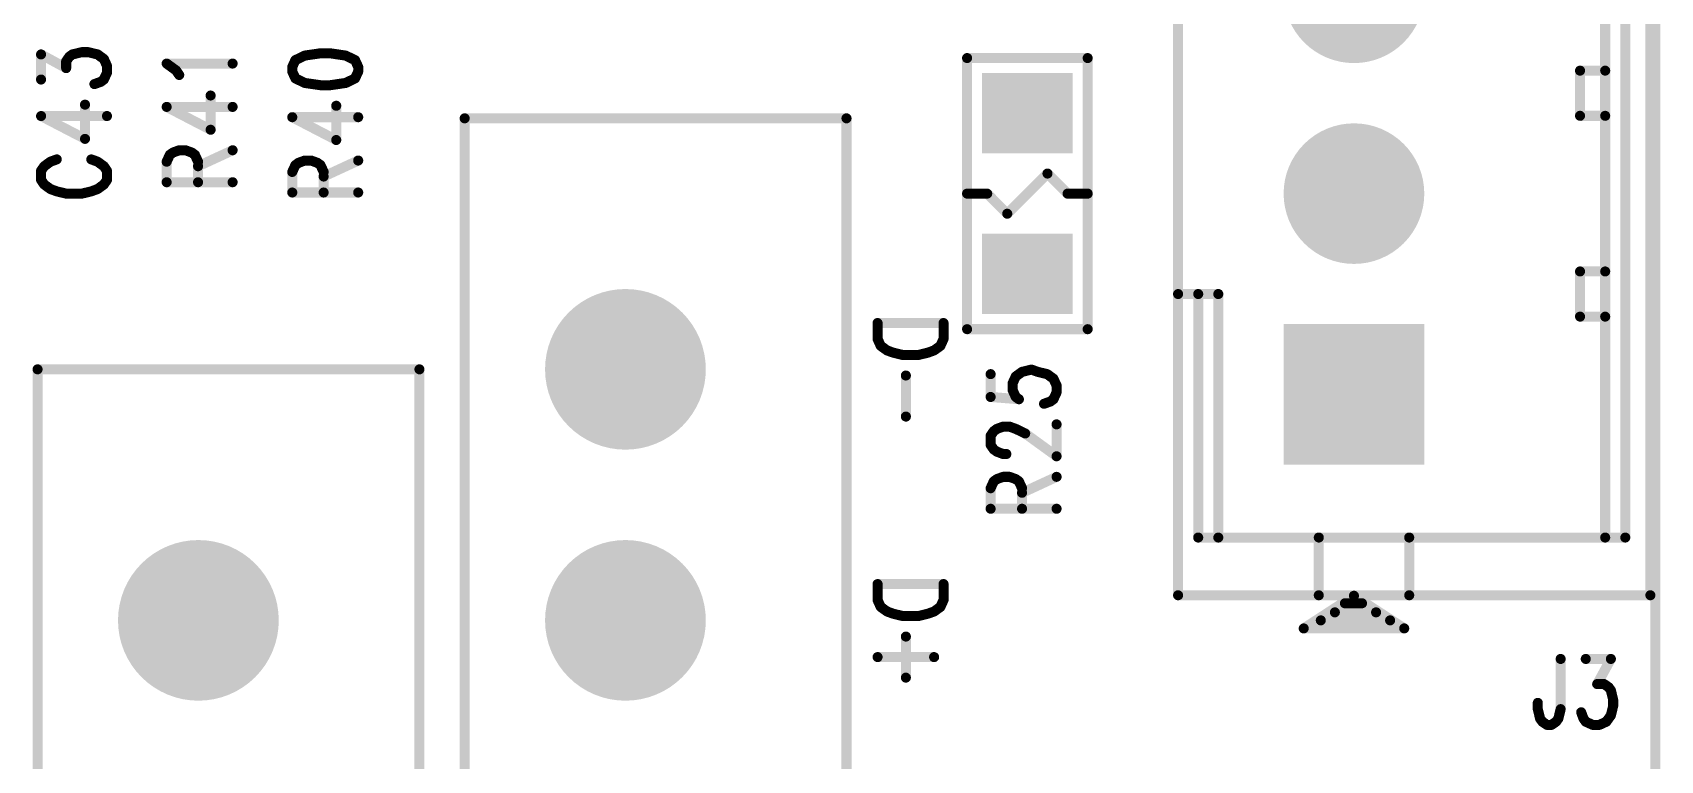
# Model space of a CAD drawing. Extents: x 98.7 to 144.1, y 93.1 to 144.1.
# Drawn here: x 127.85 to 144.05, y 107.1 to 114.35 of the extents above; entities that cross this region are included whole.
import ezdxf

# ---------------------------------------------------------------- set-up
doc = ezdxf.new("R2010")
doc.units = 0
doc.layers.get('0').update_dxf_attribs({"linetype": 'CONTINUOUS'})
doc.layers.add('MASK-TOP_PHO', color=10, linetype='CONTINUOUS')
doc.layers.add('SILK-TOP_PHO', color=9, linetype='CONTINUOUS')

# ---------------------------------------------------------------- blocks, each defined once
blk = doc.blocks.new('ROUND_1')
at = {"const_width": 0.050038}
blk.add_lwpolyline([(-0.025018, 0, 1), (0.025018, 0, 1)], format="xyb", close=True, dxfattribs=at)
blk = doc.blocks.new('ROUND_49')
at = {"const_width": 0.799972}
blk.add_lwpolyline([(-0.399986, 0, 1), (0.399986, 0, 1)], format="xyb", close=True, dxfattribs=at)
blk = doc.blocks.new('ROUND_130')
at = {"const_width": 0.700024}
blk.add_lwpolyline([(-0.350012, 0, 1), (0.350012, 0, 1)], format="xyb", close=True, dxfattribs=at)
blk = doc.blocks.new('SQUARE_132')
blk.add_solid([(0.700024, 0.700024), (0.700024, -0.700024), (-0.700024, 0.700024), (-0.700024, -0.700024)])
blk = doc.blocks.new('SQUARE_165')
blk.add_solid([(0.40005, 0.40005), (0.40005, -0.40005), (-0.40005, 0.40005), (-0.40005, -0.40005)])

msp = doc.modelspace()

# ---------------------------------------------------------------- linework, layer by layer
at = {"layer": 'MASK-TOP_PHO'}
for points, const_width in [([(143.999966, 100.000054), (143.999966, 143.999966)], 0.100076), ([(137.80008, 113.549938), (137.700004, 113.549938)], 0.8001), ([(137.80008, 111.949992), (137.700004, 111.949992)], 0.8001)]:
    msp.add_lwpolyline(points, dxfattribs=dict(at, const_width=const_width))
at = {"layer": 'SILK-TOP_PHO', "const_width": 0.100076}
for points in [[(143.999966, 100.000054), (143.999966, 143.999966)], [(139.249912, 108.7501), (139.249912, 118.75008)], [(143.949928, 108.7501), (143.949928, 118.75008)], [(143.500094, 118.175024), (143.500094, 109.324902)], [(143.699992, 118.175024), (143.699992, 109.324902)], [(127.934466, 113.886488), (127.934466, 114.136424)], [(127.934466, 114.136424), (128.184402, 114.000026)], [(128.184402, 114.068098), (128.215644, 114.113564)], [(128.184402, 114.000026), (128.184402, 114.068098)], [(128.215644, 114.113564), (128.246886, 114.136424)], [(128.246886, 114.136424), (128.340612, 114.15903)], [(128.340612, 114.15903), (128.403096, 114.15903)], [(128.403096, 114.15903), (128.496822, 114.136424)], [(128.496822, 114.136424), (128.559306, 114.090958)], [(128.559306, 114.090958), (128.590548, 114.022632)], [(128.590548, 114.022632), (128.590548, 113.95456)], [(129.278126, 113.977166), (129.1844, 114.045492)], [(129.1844, 114.045492), (129.840736, 114.045492)], [(130.465576, 114.079528), (130.434334, 114.011456)], [(130.434334, 114.011456), (130.434334, 113.96599)], [(130.559302, 114.124994), (130.465576, 114.079528)], [(130.715512, 114.147854), (130.559302, 114.124994)], [(130.809492, 114.147854), (130.715512, 114.147854)], [(130.965702, 114.124994), (130.809492, 114.147854)], [(131.059428, 114.079528), (130.965702, 114.124994)], [(131.09067, 114.011456), (131.059428, 114.079528)], [(131.09067, 113.96599), (131.09067, 114.011456)], [(137.150094, 111.400082), (137.150094, 114.100102)], [(137.150094, 114.100102), (138.34999, 114.100102)], [(138.34999, 114.100102), (138.34999, 111.400082)], [(128.528064, 113.863628), (128.46558, 113.841022)], [(128.559306, 113.886488), (128.528064, 113.863628)], [(128.590548, 113.95456), (128.559306, 113.886488)], [(129.309368, 113.9317), (129.278126, 113.977166)], [(130.434334, 113.96599), (130.465576, 113.897664)], [(130.465576, 113.897664), (130.559302, 113.852198)], [(130.559302, 113.852198), (130.715512, 113.829592)], [(130.809492, 113.829592), (130.965702, 113.852198)], [(130.965702, 113.852198), (131.059428, 113.897664)], [(131.059428, 113.897664), (131.09067, 113.96599)], [(143.249904, 113.97488), (143.249904, 113.525046)], [(143.500094, 113.97488), (143.249904, 113.97488)], [(129.621788, 113.386362), (129.621788, 113.72723)], [(130.715512, 113.829592), (130.809492, 113.829592)], [(127.934466, 113.52276), (128.371854, 113.29543)], [(127.934466, 113.52276), (128.590548, 113.52276)], [(128.371854, 113.29543), (128.371854, 113.636298)], [(129.1844, 113.613692), (129.621788, 113.386362)], [(129.1844, 113.613692), (129.840736, 113.613692)], [(130.871976, 113.284), (130.871976, 113.625122)], [(143.500094, 113.525046), (143.249904, 113.525046)], [(130.434334, 113.51133), (130.871976, 113.284)], [(130.434334, 113.51133), (131.09067, 113.51133)], [(132.150104, 101.000052), (132.150104, 113.4999)], [(132.150104, 113.4999), (135.949944, 113.4999)], [(135.949944, 113.4999), (135.949944, 101.000052)], [(128.028192, 113.0681), (127.965708, 113.022634)], [(128.090676, 113.09096), (128.028192, 113.0681)], [(128.496822, 113.0681), (128.434338, 113.09096)], [(128.559306, 113.022634), (128.496822, 113.0681)], [(129.1844, 113.0681), (129.215642, 113.136426)], [(129.1844, 112.86363), (129.1844, 113.0681)], [(129.215642, 113.136426), (129.246884, 113.159032)], [(129.246884, 113.159032), (129.309368, 113.181892)], [(129.309368, 113.181892), (129.371852, 113.181892)], [(129.371852, 113.181892), (129.434336, 113.159032)], [(129.434336, 113.159032), (129.465578, 113.136426)], [(129.465578, 113.136426), (129.49682, 113.0681)], [(129.49682, 113.022634), (129.840736, 113.181892)], [(129.49682, 113.0681), (129.49682, 112.86363)], [(130.434334, 112.965992), (130.465576, 113.034064)], [(130.465576, 113.034064), (130.496818, 113.056924)], [(130.496818, 113.056924), (130.559302, 113.07953)], [(130.559302, 113.07953), (130.621786, 113.07953)], [(130.621786, 113.07953), (130.68427, 113.056924)], [(130.68427, 113.056924), (130.715512, 113.034064)], [(130.715512, 113.034064), (130.746754, 112.965992)], [(130.746754, 112.920526), (131.09067, 113.07953)], [(127.965708, 113.022634), (127.934466, 112.977168)], [(127.934466, 112.977168), (127.934466, 112.88649)], [(127.934466, 112.88649), (127.965708, 112.841024)], [(128.590548, 112.977168), (128.559306, 113.022634)], [(128.559306, 112.841024), (128.590548, 112.88649)], [(128.590548, 112.88649), (128.590548, 112.977168)], [(130.434334, 112.761268), (130.434334, 112.965992)], [(130.746754, 112.965992), (130.746754, 112.761268)], [(137.54989, 112.54994), (137.94994, 112.94999)], [(137.94994, 112.94999), (138.150092, 112.750092)], [(127.965708, 112.841024), (128.028192, 112.795558)], [(128.028192, 112.795558), (128.090676, 112.772698)], [(128.090676, 112.772698), (128.184402, 112.750092)], [(128.184402, 112.750092), (128.340612, 112.750092)], [(128.340612, 112.750092), (128.434338, 112.772698)], [(128.434338, 112.772698), (128.496822, 112.795558)], [(128.496822, 112.795558), (128.559306, 112.841024)], [(129.1844, 112.86363), (129.840736, 112.86363)], [(130.434334, 112.761268), (131.09067, 112.761268)], [(137.150094, 112.750092), (137.349992, 112.750092)], [(137.349992, 112.750092), (137.54989, 112.54994)], [(138.150092, 112.750092), (138.34999, 112.750092)], [(143.249904, 111.974884), (143.249904, 111.52505)], [(143.500094, 111.974884), (143.249904, 111.974884)], [(139.249912, 111.750094), (139.649962, 111.750094)], [(139.450064, 109.324902), (139.450064, 111.750094)], [(139.649962, 109.324902), (139.649962, 111.750094)], [(136.915652, 111.461296), (136.259316, 111.461296)], [(136.259316, 111.302292), (136.259316, 111.461296)], [(136.915652, 111.461296), (136.915652, 111.302292)], [(143.500094, 111.52505), (143.249904, 111.52505)], [(136.290558, 111.233966), (136.259316, 111.302292)], [(136.915652, 111.302292), (136.88441, 111.233966)], [(138.34999, 111.400082), (137.150094, 111.400082)], [(136.353042, 111.188754), (136.290558, 111.233966)], [(136.415526, 111.165894), (136.353042, 111.188754)], [(136.509252, 111.143288), (136.415526, 111.165894)], [(136.665716, 111.143288), (136.509252, 111.143288)], [(136.759442, 111.165894), (136.665716, 111.143288)], [(136.821926, 111.188754), (136.759442, 111.165894)], [(136.88441, 111.233966), (136.821926, 111.188754)], [(127.899922, 101.000052), (127.899922, 111.000032)], [(127.899922, 111.000032), (131.700016, 111.000032)], [(131.700016, 111.000032), (131.700016, 101.000052)], [(136.540748, 110.938564), (136.540748, 110.529624)], [(137.384282, 110.95228), (137.384282, 110.72495)], [(137.60323, 110.861348), (137.634472, 110.92942)], [(137.634472, 110.92942), (137.696956, 110.974886)], [(137.696956, 110.974886), (137.790682, 110.997746)], [(137.790682, 110.997746), (137.853166, 110.974886)], [(137.853166, 110.974886), (137.946892, 110.95228)], [(137.946892, 110.95228), (138.009376, 110.906814)], [(137.60323, 110.793276), (137.60323, 110.861348)], [(137.634472, 110.72495), (137.60323, 110.793276)], [(138.009376, 110.906814), (138.040618, 110.838742)], [(138.040618, 110.770416), (138.009376, 110.702344)], [(138.040618, 110.838742), (138.040618, 110.770416)], [(137.384282, 110.72495), (137.665714, 110.702344)], [(137.665714, 110.702344), (137.634472, 110.72495)], [(137.978134, 110.679484), (137.91565, 110.656878)], [(138.009376, 110.702344), (137.978134, 110.679484)], [(138.040618, 110.134146), (138.040618, 110.452154)], [(137.384282, 110.338616), (137.415524, 110.384082)], [(137.384282, 110.247684), (137.384282, 110.338616)], [(137.415524, 110.384082), (137.446766, 110.406942)], [(137.446766, 110.406942), (137.50925, 110.429548)], [(137.50925, 110.429548), (137.571988, 110.429548)], [(137.571988, 110.429548), (137.634472, 110.406942)], [(137.634472, 110.406942), (137.728198, 110.361476)], [(137.728198, 110.361476), (138.040618, 110.134146)], [(137.415524, 110.202218), (137.384282, 110.247684)], [(137.446766, 110.179612), (137.415524, 110.202218)], [(137.50925, 110.156752), (137.446766, 110.179612)], [(137.540746, 110.156752), (137.50925, 110.156752)], [(137.384282, 109.815884), (137.415524, 109.88421)], [(137.384282, 109.611414), (137.384282, 109.815884)], [(137.415524, 109.88421), (137.446766, 109.906816)], [(137.446766, 109.906816), (137.50925, 109.929422)], [(137.50925, 109.929422), (137.571988, 109.929422)], [(137.571988, 109.929422), (137.634472, 109.906816)], [(137.634472, 109.906816), (137.665714, 109.88421)], [(137.665714, 109.88421), (137.696956, 109.815884)], [(137.696956, 109.770418), (138.040618, 109.929422)], [(137.696956, 109.815884), (137.696956, 109.611414)], [(137.384282, 109.611414), (138.040618, 109.611414)], [(143.699992, 109.324902), (139.450064, 109.324902)], [(140.64996, 108.7501), (140.64996, 109.324902)], [(141.549882, 108.7501), (141.549882, 109.324902)], [(136.915652, 108.861352), (136.259316, 108.861352)], [(136.259316, 108.702348), (136.259316, 108.861352)], [(136.915652, 108.861352), (136.915652, 108.702348)], [(136.290558, 108.634022), (136.259316, 108.702348)], [(136.915652, 108.702348), (136.88441, 108.634022)], [(143.949928, 108.7501), (139.249912, 108.7501)], [(140.999972, 108.74502), (140.5001, 108.4199)], [(140.910056, 108.67009), (141.079982, 108.67009)], [(141.500098, 108.4199), (140.999972, 108.74502)], [(136.353042, 108.588556), (136.290558, 108.634022)], [(136.415526, 108.56595), (136.353042, 108.588556)], [(136.509252, 108.54309), (136.415526, 108.56595)], [(136.665716, 108.54309), (136.509252, 108.54309)], [(136.759442, 108.56595), (136.665716, 108.54309)], [(136.821926, 108.588556), (136.759442, 108.56595)], [(136.88441, 108.634022), (136.821926, 108.588556)], [(140.670026, 108.49991), (141.35989, 108.49991)], [(140.80998, 108.57992), (141.219936, 108.57992)], [(136.540748, 108.33862), (136.540748, 107.929426)], [(140.5001, 108.4199), (141.500098, 108.4199)], [(136.821926, 108.13415), (136.259316, 108.13415)], [(143.056864, 108.115608), (143.056864, 107.615736)], [(143.3068, 108.115608), (143.556736, 108.115608)], [(143.556736, 108.115608), (143.420338, 107.865672)], [(143.420338, 107.865672), (143.488664, 107.865672)], [(143.488664, 107.865672), (143.53413, 107.83443)], [(143.53413, 107.83443), (143.556736, 107.803188)], [(143.556736, 107.803188), (143.579596, 107.709462)], [(143.579596, 107.709462), (143.579596, 107.646978)], [(142.829534, 107.615736), (142.829534, 107.67822)], [(142.852394, 107.521756), (142.829534, 107.615736)], [(142.875, 107.490514), (142.852394, 107.521756)], [(143.034004, 107.521756), (143.011398, 107.490514)], [(143.056864, 107.615736), (143.034004, 107.521756)], [(143.284194, 107.521756), (143.261334, 107.584494)], [(143.3068, 107.490514), (143.284194, 107.521756)], [(143.556736, 107.553252), (143.51127, 107.490514)], [(143.579596, 107.646978), (143.556736, 107.553252)], [(142.920466, 107.459272), (142.875, 107.490514)], [(142.965932, 107.459272), (142.920466, 107.459272)], [(143.011398, 107.490514), (142.965932, 107.459272)], [(143.375126, 107.459272), (143.3068, 107.490514)], [(143.443198, 107.459272), (143.375126, 107.459272)], [(143.51127, 107.490514), (143.443198, 107.459272)]]:
    msp.add_lwpolyline(points, dxfattribs=at)

# ---------------------------------------------------------------- block references
at = {"layer": 'MASK-TOP_PHO'}
for name, p in [('ROUND_130', (140.999972, 114.750088)), ('SQUARE_165', (137.700004, 113.549938)), ('SQUARE_165', (137.80008, 113.549938)), ('ROUND_130', (140.999972, 112.750092)), ('SQUARE_165', (137.700004, 111.949992)), ('SQUARE_165', (137.80008, 111.949992)), ('ROUND_49', (133.75005, 111.000032)), ('SQUARE_132', (140.999972, 110.750096)), ('ROUND_49', (129.500122, 108.49991)), ('ROUND_49', (133.75005, 108.49991))]:
    msp.add_blockref(name, p, dxfattribs=at)
at = {"layer": 'SILK-TOP_PHO'}
for p in [(127.934466, 114.136424), (128.184402, 114.068098), (128.184402, 114.000026), (128.215644, 114.113564), (128.246886, 114.136424), (128.340612, 114.15903), (128.403096, 114.15903), (128.496822, 114.136424), (128.559306, 114.090958), (128.590548, 114.022632), (129.1844, 114.045492), (129.840736, 114.045492), (130.434334, 114.011456), (130.465576, 114.079528), (130.559302, 114.124994), (130.715512, 114.147854), (130.715512, 114.147854), (130.809492, 114.147854), (130.809492, 114.147854), (130.965702, 114.124994), (131.059428, 114.079528), (131.09067, 114.011456), (137.150094, 114.100102), (138.34999, 114.100102), (127.934466, 113.886488), (128.46558, 113.841022), (128.528064, 113.863628), (128.559306, 113.886488), (128.590548, 113.95456), (129.278126, 113.977166), (129.309368, 113.9317), (130.434334, 113.96599), (130.434334, 113.96599), (130.465576, 113.897664), (130.559302, 113.852198), (130.965702, 113.852198), (131.059428, 113.897664), (131.09067, 113.96599), (143.249904, 113.97488), (143.249904, 113.97488), (143.500094, 113.97488), (129.621788, 113.72723), (130.715512, 113.829592), (130.809492, 113.829592), (127.934466, 113.52276), (127.934466, 113.52276), (128.371854, 113.636298), (128.590548, 113.52276), (129.1844, 113.613692), (129.1844, 113.613692), (129.840736, 113.613692), (130.871976, 113.625122), (143.249904, 113.525046), (143.249904, 113.525046), (143.500094, 113.525046), (129.621788, 113.386362), (130.434334, 113.51133), (130.434334, 113.51133), (131.09067, 113.51133), (132.150104, 113.4999), (135.949944, 113.4999), (128.371854, 113.29543), (130.871976, 113.284), (128.028192, 113.0681), (128.090676, 113.09096), (128.434338, 113.09096), (128.496822, 113.0681), (129.1844, 113.0681), (129.215642, 113.136426), (129.246884, 113.159032), (129.309368, 113.181892), (129.371852, 113.181892), (129.434336, 113.159032), (129.465578, 113.136426), (129.49682, 113.0681), (129.840736, 113.181892), (130.465576, 113.034064), (130.496818, 113.056924), (130.559302, 113.07953), (130.621786, 113.07953), (130.68427, 113.056924), (130.715512, 113.034064), (131.09067, 113.07953), (127.934466, 112.977168), (127.934466, 112.88649), (127.934466, 112.88649), (127.965708, 113.022634), (128.559306, 113.022634), (128.590548, 112.977168), (128.590548, 112.88649), (128.590548, 112.88649), (129.49682, 113.022634), (130.434334, 112.965992), (130.746754, 112.965992), (130.746754, 112.920526), (137.94994, 112.94999), (127.965708, 112.841024), (128.028192, 112.795558), (128.090676, 112.772698), (128.184402, 112.750092), (128.340612, 112.750092), (128.434338, 112.772698), (128.496822, 112.795558), (128.559306, 112.841024), (129.1844, 112.86363), (129.1844, 112.86363), (129.49682, 112.86363), (129.840736, 112.86363), (130.434334, 112.761268), (130.434334, 112.761268), (130.746754, 112.761268), (131.09067, 112.761268), (137.150094, 112.750092), (137.349992, 112.750092), (138.150092, 112.750092), (138.34999, 112.750092), (137.54989, 112.54994), (143.249904, 111.974884), (143.249904, 111.974884), (143.500094, 111.974884), (139.249912, 111.750094), (139.450064, 111.750094), (139.649962, 111.750094), (139.649962, 111.750094), (136.259316, 111.461296), (136.259316, 111.461296), (136.915652, 111.461296), (136.915652, 111.461296), (143.249904, 111.52505), (143.249904, 111.52505), (143.500094, 111.52505), (136.259316, 111.302292), (136.915652, 111.302292), (137.150094, 111.400082), (137.150094, 111.400082), (138.34999, 111.400082), (136.290558, 111.233966), (136.353042, 111.188754), (136.415526, 111.165894), (136.509252, 111.143288), (136.665716, 111.143288), (136.759442, 111.165894), (136.821926, 111.188754), (136.88441, 111.233966), (127.899922, 111.000032), (131.700016, 111.000032), (136.540748, 110.938564), (137.384282, 110.95228), (137.634472, 110.92942), (137.696956, 110.974886), (137.790682, 110.997746), (137.853166, 110.974886), (137.946892, 110.95228), (137.60323, 110.861348), (137.60323, 110.793276), (138.009376, 110.906814), (138.040618, 110.838742), (138.040618, 110.770416), (137.384282, 110.72495), (137.634472, 110.72495), (137.665714, 110.702344), (137.91565, 110.656878), (137.978134, 110.679484), (138.009376, 110.702344), (136.540748, 110.529624), (138.040618, 110.452154), (137.384282, 110.338616), (137.415524, 110.384082), (137.446766, 110.406942), (137.50925, 110.429548), (137.571988, 110.429548), (137.634472, 110.406942), (137.728198, 110.361476), (137.384282, 110.247684), (137.415524, 110.202218), (137.446766, 110.179612), (137.50925, 110.156752), (137.540746, 110.156752), (138.040618, 110.134146), (137.384282, 109.815884), (137.415524, 109.88421), (137.446766, 109.906816), (137.50925, 109.929422), (137.571988, 109.929422), (137.634472, 109.906816), (137.665714, 109.88421), (137.696956, 109.815884), (138.040618, 109.929422), (137.696956, 109.770418), (137.384282, 109.611414), (137.384282, 109.611414), (137.696956, 109.611414), (138.040618, 109.611414), (139.450064, 109.324902), (139.450064, 109.324902), (139.649962, 109.324902), (140.64996, 109.324902), (141.549882, 109.324902), (143.500094, 109.324902), (143.699992, 109.324902), (143.699992, 109.324902), (136.259316, 108.861352), (136.259316, 108.861352), (136.915652, 108.861352), (136.915652, 108.861352), (136.259316, 108.702348), (136.915652, 108.702348), (139.249912, 108.7501), (139.249912, 108.7501), (140.64996, 108.7501), (140.910056, 108.67009), (140.999972, 108.74502), (140.999972, 108.74502), (141.079982, 108.67009), (141.549882, 108.7501), (143.949928, 108.7501), (143.949928, 108.7501), (136.290558, 108.634022), (136.353042, 108.588556), (136.415526, 108.56595), (136.509252, 108.54309), (136.665716, 108.54309), (136.759442, 108.56595), (136.821926, 108.588556), (136.88441, 108.634022), (140.670026, 108.49991), (140.80998, 108.57992), (141.219936, 108.57992), (141.35989, 108.49991), (136.540748, 108.33862), (140.5001, 108.4199), (141.500098, 108.4199), (136.259316, 108.13415), (136.821926, 108.13415), (143.056864, 108.115608), (143.3068, 108.115608), (143.556736, 108.115608), (136.540748, 107.929426), (143.420338, 107.865672), (143.488664, 107.865672), (143.53413, 107.83443), (143.556736, 107.803188), (143.579596, 107.709462), (142.829534, 107.67822), (142.829534, 107.615736), (142.852394, 107.521756), (143.034004, 107.521756), (143.056864, 107.615736), (143.261334, 107.584494), (143.284194, 107.521756), (143.556736, 107.553252), (143.556736, 107.553252), (143.579596, 107.646978), (142.875, 107.490514), (142.920466, 107.459272), (142.965932, 107.459272), (143.011398, 107.490514), (143.3068, 107.490514), (143.375126, 107.459272), (143.443198, 107.459272), (143.51127, 107.490514)]:
    msp.add_blockref('ROUND_1', p, dxfattribs=at)

doc.saveas('drawing.dxf')
